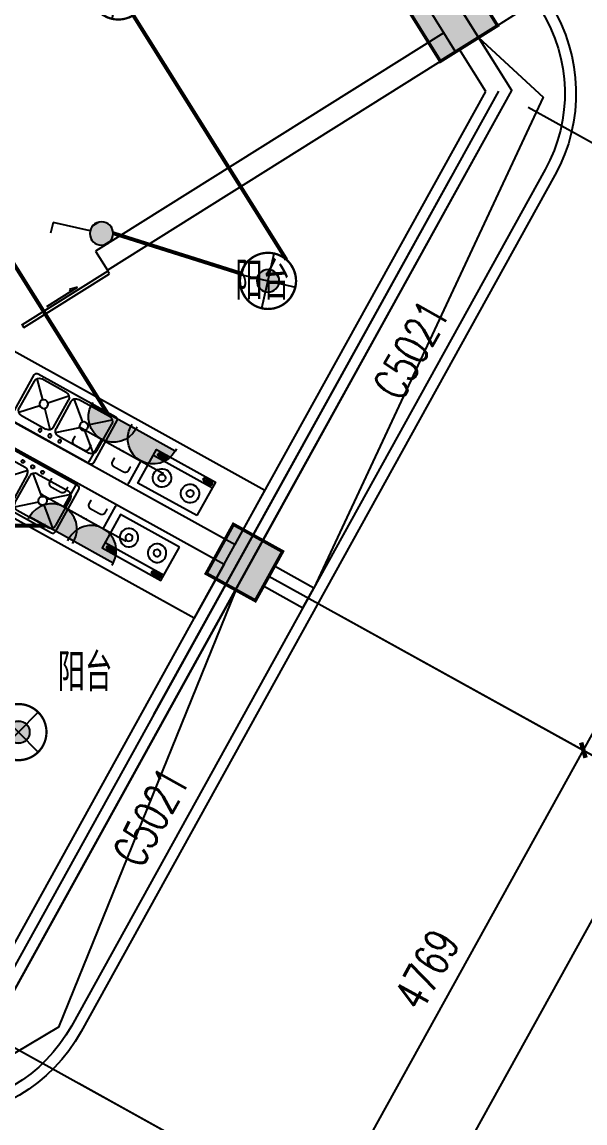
# Model space of a CAD drawing. Extents: x -9422388 to 15610651, y -1992469 to 953794.
# Drawn here: x -2704318 to -2699305, y -207191 to -197392 of the extents above; entities that cross this region are included whole.
import ezdxf
from ezdxf.enums import TextEntityAlignment as Align

# ---------------------------------------------------------------- set-up
doc = ezdxf.new("R2010")
doc.units = 0
doc.header["$LTSCALE"] = 1000
for name, color, linetype in [('C-KZ', 2, 'Continuous'), ('C-Z-HATCH', 253, 'Continuous'), ('EQUIP-插座', 3, 'Continuous'), ('EQUIP-照明', 3, 'Continuous'), ('TEL_TEXT', 7, 'Continuous'), ('WIRE-插座', 5, 'Continuous'), ('WIRE-照明', 1, 'Continuous'), ('厨具', 4, 'Continuous'), ('洁具', 253, 'Continuous')]:
    doc.layers.add(name, color=color, linetype=linetype)
doc.styles.add('_TCH_DIM', font='SIMPLEX', dxfattribs={"bigfont": 'GBCBIG'})
doc.styles.add('_TCH_DIM_T3', font='SIMPLEX', dxfattribs={"width": 0.705882, "bigfont": 'GBCBIG'})
doc.styles.add('_TEL_ATTDEF', font='GBENOR', dxfattribs={"width": 0.8, "height": 3, "bigfont": 'GBCBIG'})
doc.styles.add('_TEL_DIM', font='SIMPLEX', dxfattribs={"width": 0.8, "height": 3.5, "bigfont": 'HZTXT'})
doc.dimstyles.new('_TCH_ARCH&&100', dxfattribs={"dimtxt": 297.5, "dimasz": 100, "dimexe": 250, "dimexo": 300, "dimgap": 126.25, "dimtad": 1, "dimdec": 0, "dimzin": 0, "dimdsep": 46, "dimtxsty": '_TCH_DIM_T3', "dimblk": 'ARCHTICK', "dimcen": 0.09, "dimclrt": 7, "dimazin": 2, "dimtfac": 1, "dimtdec": 0, "dimtix": 1, "dimtmove": 2, "dimatfit": 3, "dimfxl": 0, "dimtolj": 1, "dimtzin": 0, "dimarcsym": 0})

# ---------------------------------------------------------------- blocks, each defined once
blk = doc.blocks.new('$plan$00002777')
at = {"layer": '厨具', "color": 0}
for p, q in [((-300, -284.3), (300, -284.3)), ((-267.4, -306.5), (-267.3, -318.2)), ((-256.9, -316), (-256.9, -332.6)), ((-192.3, -316), (-256.9, -316)), ((-256.9, -332.6), (-192.3, -332.6)), ((-192.3, -332.6), (-192.3, -316)), ((-175.6, -307.7), (-175.6, -318.2)), ((191.9, -307.7), (191.9, -318.2)), ((208.5, -316), (273.2, -316)), ((208.5, -332.6), (208.5, -316)), ((273.2, -332.6), (208.5, -332.6)), ((273.2, -316), (273.2, -332.6)), ((283.6, -306.5), (283.5, -318.2))]:
    blk.add_line(p, q, dxfattribs=at)
blk.add_lwpolyline([(300, 0), (-300, 0), (-300, -340), (300, -340)], close=True, dxfattribs=at)
for points in [[(-175.6, -307.7, 0.259034), (-177.5, -304.3, 0.076276), (-189.1, -299.3, 0.036515), (-202.6, -296.9, 0.026615), (-221.5, -295.9, 0.026615), (-240.3, -296.9, 0.036515), (-253.9, -299.3, 0.076276), (-265.4, -304.3, 0.259034), (-267.3, -307.7, 0.078462), (-267.1, -308.9, 0.056762)], [(-175.6, -318.2, 0.259034), (-177.5, -314.8, 0.076276), (-189.1, -309.9, 0.036515), (-202.6, -307.4, 0.026615), (-221.5, -306.4, 0.026615), (-240.3, -307.4, 0.036515), (-253.9, -309.9, 0.076276), (-265.4, -314.8, 0.259034), (-267.3, -318.2, 0.259034), (-265.4, -321.6, 0.056762), (-256.9, -325.6, 0.036515)], [(-192.3, -327.3, 0.008736), (-189.1, -326.6, 0.076276), (-177.5, -321.6, 0.259034), (-175.6, -318.2, 0.259034)], [(191.9, -307.7, -0.259034), (193.8, -304.3, -0.076276), (205.3, -299.3, -0.036515), (218.8, -296.9, -0.026615), (237.7, -295.9, -0.026615), (256.5, -296.9, -0.036515), (270.1, -299.3, -0.076276), (281.6, -304.3, -0.259034), (283.5, -307.7, -0.078462), (283.3, -308.9, -0.056762)], [(191.9, -318.2, -0.259034), (193.8, -314.8, -0.076276), (205.3, -309.9, -0.036515), (218.8, -307.4, -0.026615), (237.7, -306.4, -0.026615), (256.5, -307.4, -0.036515), (270.1, -309.9, -0.076276), (281.6, -314.8, -0.259034), (283.5, -318.2, -0.259034), (281.6, -321.6, -0.056762), (273.2, -325.6, -0.036515)], [(208.5, -327.3, -0.008736), (205.3, -326.6, -0.076276), (193.8, -321.6, -0.259034), (191.9, -318.2, -0.259034)]]:
    blk.add_lwpolyline(points, format="xyb", dxfattribs=at)
for centre, radius, start, end in [((-135, -143), 82.5, 0.96398, 0), ((151.2, -143), 82.5, 180, 179.03602), ((-135, -143), 31.6, 0.65318, 0), ((151.2, -143), 31.6, 180, 179.34682)]:
    blk.add_arc(centre, radius, start, end, dxfattribs=at)
blk = doc.blocks.new('$plan$00002763')
at = {"layer": '洁具', "color": 0}
for p, q in [((-380.9, -97.5), (-246.3, -240.8)), ((-345, -82.5), (-95, -82.5)), ((-59.1, -97.5), (-193.7, -240.8)), ((-5.9, -97.5), (161.2, -240.8)), ((30, -82.5), (345, -82.5)), ((380.9, -97.5), (213.8, -240.8)), ((-395, -405.5), (-395, -132.2)), ((-45, -132.2), (-45, -405.5)), ((-20, -405.5), (-20, -132.2)), ((395, -132.2), (395, -405.5)), ((-246.3, -296.8), (-380.9, -440.1)), ((-193.7, -296.8), (-59.1, -440.1)), ((161.2, -296.8), (-5.9, -440.1)), ((213.8, -296.8), (380.9, -440.1)), ((-95, -455.2), (-345, -455.2)), ((345, -455.2), (30, -455.2))]:
    blk.add_line(p, q, dxfattribs=at)
blk.add_lwpolyline([(-420, -24.8), (-420, -455.2, 0.200464), (-412.7, -472.8, 0.197353), (-395, -480), (395, -480, 0.19737), (412.7, -472.8, 0.200447), (420, -455.2), (420, -24.8, 0.200464), (412.7, -7.2, 0.197353), (395, 0), (-395, 0, 0.19737), (-412.7, -7.2, 0.200447), (-420, -24.8)], format="xyb", close=True, dxfattribs=at)
for centre, major_axis, start_param, end_param in [((-345, -132.2), (-50, 0), -1.570796, 0), ((-135.7, -48.3), (-14.2, 0), 3.141593, 9.424778), ((-95, -132.2), (-50, 0), 3.141593, 4.712389), ((-35.7, -48.3), (-15.1, 0), 3.141593, 9.424778), ((30, -132.2), (-50, 0), -1.570796, 0), ((64.3, -48.3), (-14.2, 0), 3.141593, 9.424778), ((345, -132.2), (-50, 0), 3.141593, 4.712389), ((-220, -268.8), (-38.6, 0), 3.141593, 9.424778), ((187.5, -268.8), (-38.6, 0), 3.141593, 9.424778), ((-345, -405.5), (50, 0), 3.141593, 4.712389), ((-95, -405.5), (50, 0), 4.712389, 6.283185), ((30, -405.5), (50, 0), 3.141593, 4.712389), ((345, -405.5), (50, 0), 4.712389, 6.283185)]:
    blk.add_ellipse(centre, major_axis=major_axis, ratio=0.9938, start_param=start_param, end_param=end_param, dxfattribs=at)
blk = doc.blocks.new('宿舍楼柱网1')
at = {"layer": 'C-Z-HATCH'}
h = blk.add_hatch(color=0, dxfattribs=at)
h.dxf.hatch_style = 1
h.paths.add_polyline_path([(659156.4, 146135.5), (659665.2, 146453.4), (659400.3, 146877.5), (658891.5, 146559.5)])
h = blk.add_hatch(color=0, dxfattribs=at)
h.dxf.hatch_style = 1
h.paths.add_polyline_path([(657508.5, 141334.9), (657750.6, 141772.4), (657313.2, 142014.5), (657071.1, 141577)])
at = {"layer": 'C-KZ', "color": 0, "const_width": 30}
for points in [[(659156.4, 146135.5), (659665.2, 146453.4), (659400.3, 146877.5), (658891.5, 146559.5), (659156.4, 146135.5)], [(657508.5, 141334.9), (657750.6, 141772.4), (657313.2, 142014.5), (657071.1, 141577), (657508.5, 141334.9)]]:
    blk.add_lwpolyline(points, dxfattribs=at)
blk = doc.blocks.new('_ArchTick')
at = {"color": 0, "linetype": 'ByBlock', "const_width": 0.4}
blk.add_lwpolyline([(-0.5, -0.5), (0.5, 0.5)], dxfattribs=at)
blk = doc.blocks.new('*D2933')
at = {"color": 0, "lineweight": -2, "transparency": 16777216}
for p, q in [((1649021.5, -194365.2), (1652040.1, -196035.7)), ((1649512.1, -200087.3), (1651821.3, -195914.7)), ((1646712.3, -198537.8), (1649730.9, -200208.4))]:
    blk.add_line(p, q, dxfattribs=at)
at = {"layer": 'Defpoints', "color": 0, "transparency": 16777216}
for p in [(1648759, -194219.9), (1651821.3, -195914.7), (1646449.8, -198392.6)]:
    blk.add_point(p, dxfattribs=at)
at = {"color": 0, "lineweight": -2, "transparency": 16777216, "xscale": 100, "yscale": 100, "zscale": 100}
for p, rotation in [((1651821.3, -195914.7), 61.03914883823066), ((1649512.1, -200087.3), 241.0391488382307)]:
    blk.add_blockref('_ArchTick', p, dxfattribs=dict(at, rotation=rotation))
at = {"color": 7, "transparency": 16777216, "insert": (1650426.1, -197867.8), "char_height": 297.5, "attachment_point": 5, "rotation": 61.03915, "style": '_TCH_DIM_T3'}
blk.add_mtext('\\A1;4769', dxfattribs=at)
blk = doc.blocks.new('*D2934')
at = {"color": 0, "lineweight": -2, "transparency": 16777216}
for p, q in [((1651330.7, -190192.6), (1654349.3, -191863.1)), ((1651821.3, -195914.7), (1654130.5, -191742.1)), ((1649021.5, -194365.2), (1652040.1, -196035.7))]:
    blk.add_line(p, q, dxfattribs=at)
at = {"layer": 'Defpoints', "color": 0, "transparency": 16777216}
for p in [(1651068.2, -190047.3), (1654130.5, -191742.1), (1648759, -194219.9)]:
    blk.add_point(p, dxfattribs=at)
at = {"color": 0, "lineweight": -2, "transparency": 16777216, "xscale": 100, "yscale": 100, "zscale": 100}
for p, rotation in [((1654130.5, -191742.1), 61.03914883823244), ((1651821.3, -195914.7), 241.0391488382324)]:
    blk.add_blockref('_ArchTick', p, dxfattribs=dict(at, rotation=rotation))
at = {"color": 7, "transparency": 16777216, "insert": (1652735.3, -193695.2), "char_height": 297.5, "attachment_point": 5, "rotation": 61.03915, "style": '_TCH_DIM_T3'}
blk.add_mtext('\\A1;4769', dxfattribs=at)
blk = doc.blocks.new('*D2935')
at = {"color": 0, "lineweight": -2, "transparency": 16777216}
for p, q in [((1651330.7, -190192.6), (1655049.2, -192250.5)), ((1650212.1, -200474.7), (1654830.5, -192129.4)), ((1646712.3, -198537.8), (1650430.8, -200595.7))]:
    blk.add_line(p, q, dxfattribs=at)
at = {"layer": 'Defpoints', "color": 0, "transparency": 16777216}
for p in [(1651068.2, -190047.3), (1654830.5, -192129.4), (1646449.8, -198392.6)]:
    blk.add_point(p, dxfattribs=at)
at = {"color": 0, "lineweight": -2, "transparency": 16777216, "xscale": 100, "yscale": 100, "zscale": 100}
for p, rotation in [((1654830.5, -192129.4), 61.0391488381117), ((1650212.1, -200474.7), 241.0391488381117)]:
    blk.add_blockref('_ArchTick', p, dxfattribs=dict(at, rotation=rotation))
at = {"color": 7, "transparency": 16777216, "insert": (1652280.7, -196168.9), "char_height": 297.5, "attachment_point": 5, "rotation": 61.03915, "style": '_TCH_DIM_T3'}
blk.add_mtext('\\A1;9538', dxfattribs=at)
blk = doc.blocks.new('*D2944')
at = {"color": 0, "lineweight": -2, "transparency": 16777216}
for p, q in [((1651851.1, -188848.5), (1653927, -187547.4)), ((1653715.2, -187680.2), (1653662.1, -187595.4)), ((1653715.2, -187680.2), (1654033.8, -188188.5)), ((1652169.7, -189356.9), (1654245.7, -188055.8)), ((1654033.8, -188188.5), (1654087, -188273.3))]:
    blk.add_line(p, q, dxfattribs=at)
at = {"layer": 'Defpoints', "color": 0, "transparency": 16777216}
for p in [(1654033.8, -188188.5), (1651596.9, -189007.8), (1651915.5, -189516.2)]:
    blk.add_point(p, dxfattribs=at)
at = {"color": 0, "lineweight": -2, "transparency": 16777216, "xscale": 100, "yscale": 100, "zscale": 100}
for p, rotation in [((1653715.2, -187680.2), 302.0782976762146), ((1654033.8, -188188.5), 122.0782976762145)]:
    blk.add_blockref('_ArchTick', p, dxfattribs=dict(at, rotation=rotation))
at = {"color": 7, "transparency": 16777216, "insert": (1654107.5, -187788.3), "char_height": 297.5, "attachment_point": 5, "rotation": 302.0783, "style": '_TCH_DIM_T3'}
blk.add_mtext('\\A1;600', dxfattribs=at)
blk = doc.blocks.new('$equip$00002828')
for p, q in [((0.354, 0.354), (-0.354, -0.354)), ((-0.354, 0.354), (0.354, -0.354))]:
    blk.add_line(p, q)
at = {"const_width": 0.04}
blk.add_lwpolyline([(0.5, 0, -1), (-0.5, 0, -1), (0.5, 0, 1)], format="xyb", dxfattribs=at)
for radius in [0.5, 0.2]:
    blk.add_circle((0, 0), radius)
for p in [(0, 0.5), (-0.5, 0), (0.5, 0), (0, -0.5)]:
    blk.add_point(p)
for points in [[(0, 0.2), (0, 0.2), (-0.1, 0.173), (0.1, 0.173)], [(-0.173, 0.1), (0.173, 0.1), (-0.2, 0), (0.2, 0)], [(-0.173, -0.1), (0.173, -0.1), (-0.2, 0), (0.2, 0)], [(-0.1, 0.173), (0.1, 0.173), (-0.173, 0.1), (0.173, 0.1)], [(-0.1, -0.173), (0.1, -0.173), (-0.173, -0.1), (0.173, -0.1)], [(0, -0.2), (0, -0.2), (-0.1, -0.173), (0.1, -0.173)]]:
    blk.add_solid(points)
at = {"color": 7, "style": '_TEL_DIM', "flags": 1}
for tag in ['A', 'REMARK']:
    blk.add_attdef(tag, text='', height=0.00002, dxfattribs=at).set_placement((0, 0), align=Align.MIDDLE_CENTER)
blk = doc.blocks.new('$equip$00001764')
for p, q in [((-0.5, 1.05), (-0.5, 1)), ((-0.5, 1), (0.5, 1)), ((0.5, 1.05), (0.5, 1)), ((0.5, 0.5), (-0.5, 0.5)), ((0, 0.5), (0, 0))]:
    blk.add_line(p, q)
blk.add_arc((0, 1), 0.5, 180, 0)
for p in [(-0.5, 0.5), (0.5, 0.5), (0, 0)]:
    blk.add_point(p)
for points in [[(0.433, 0.75), (-0.433, 0.75), (0.5, 1), (-0.5, 1)], [(0.25, 0.567), (-0.25, 0.567), (0.433, 0.75), (-0.433, 0.75)], [(0, 0.5), (0, 0.5), (0.25, 0.567), (-0.25, 0.567)]]:
    blk.add_solid(points)
at = {"color": 7, "style": '_TEL_DIM'}
blk.add_attdef('$TEXT$', text='', height=0.4, dxfattribs=at).set_placement((0.303, 0.211), align=Align.MIDDLE_CENTER)
at = {"color": 7, "style": '_TEL_DIM', "flags": 1}
blk.add_attdef('A', text='', height=0.00002, dxfattribs=at).set_placement((0, 0), align=Align.MIDDLE_CENTER)
blk = doc.blocks.new('$equip$00002539')
for p, q in [((-0.354, 0.354), (0.354, -0.354)), ((0.354, 0.354), (-0.354, -0.354))]:
    blk.add_line(p, q)
at = {"const_width": 0.04}
blk.add_lwpolyline([(-0.5, 0, 1), (0.5, 0, 1), (-0.5, 0, 0.911406)], format="xyb", dxfattribs=at)
blk.add_circle((0, 0), 0.5)
for p in [(0, 0.5), (-0.5, 0), (0.5, 0), (0, -0.5)]:
    blk.add_point(p)
at = {"color": 7, "style": '_TEL_DIM', "flags": 1}
blk.add_attdef('A', text='', height=0.00002, dxfattribs=at).set_placement((0, 0), align=Align.MIDDLE_CENTER)
blk = doc.blocks.new('$equip$00001962')
for p, q in [((0.147, 0.356), (0.625, 0.833)), ((0.625, 0.833), (0.766, 0.692))]:
    blk.add_line(p, q)
blk.add_circle((0, 0.208), 0.208)
for p in [(0, 0.417), (-0.208, 0.208), (0.208, 0.208), (0, 0)]:
    blk.add_point(p)
for points in [[(0, 0.417), (0, 0.417), (-0.104, 0.389), (0.104, 0.389)], [(-0.18, 0.313), (0.18, 0.313), (-0.208, 0.208), (0.208, 0.208)], [(-0.18, 0.104), (0.18, 0.104), (-0.208, 0.208), (0.208, 0.208)], [(-0.104, 0.389), (0.104, 0.389), (-0.18, 0.313), (0.18, 0.313)], [(-0.104, 0.028), (0.104, 0.028), (-0.18, 0.104), (0.18, 0.104)], [(0, 0), (0, 0), (-0.104, 0.028), (0.104, 0.028)]]:
    blk.add_solid(points)
at = {"layer": 'TEL_TEXT', "style": '_TEL_DIM', "flags": 1}
blk.add_attdef('A', text='', height=0.00002, dxfattribs=at).set_placement((0, 0), align=Align.MIDDLE_CENTER)
blk = doc.blocks.new('542523')
at = {"color": 8}
for p, q in [((1650887.4, -189570.6), (1650621.9, -189146.9)), ((1650418.5, -189274.3), (1650684, -189698)), ((1650577.8, -189528.5), (1647476.7, -191472.3)), ((1650684, -189698), (1650577.8, -189528.5)), ((1650684, -189698), (1650887.4, -189570.6)), ((1651184.3, -190044.2), (1650887.4, -189570.6)), ((1647582.9, -191641.7), (1650684, -189698)), ((1650952.2, -190050.5), (1650717.9, -189676.8)), ((1648671.5, -194171.5), (1650952.2, -190050.5)), ((1648846.5, -194268.4), (1651184.3, -190044.2)), ((1647476.7, -191472.3), (1647582.9, -191641.7)), ((1646402, -192801.3), (1648719.9, -194084)), ((1646305.2, -192976.2), (1648623.1, -194259)), ((1646390.9, -198292.6), (1648671.5, -194171.5)), ((1646508.8, -198492.6), (1648846.5, -194268.4)), ((1649637.7, -194706.2), (1653133.8, -196641)), ((1647328.5, -198878.9), (1650824.6, -200813.6))]:
    blk.add_line(p, q, dxfattribs=at)
at = {"color": 8, "extrusion": (0, 0, -1)}
for p, q in [((1647587.7, -191649.4), (1646825.1, -192127.3)), ((1646840.1, -192151.3), (1647602.7, -191673.4)), ((1647582.9, -191641.7), (1647587.7, -191649.4)), ((1647602.7, -191673.4), (1647587.7, -191649.4)), ((1647042.4, -191965.7), (1647315.7, -191794.4)), ((1647315.7, -191794.4), (1647246, -191815.3)), ((1647246, -191815.3), (1647256.3, -191831.7)), ((1646820.3, -192119.7), (1646825.1, -192127.3)), ((1646825.1, -192127.3), (1646840.1, -192151.3))]:
    blk.add_line(p, q, dxfattribs=at)
at = {"color": 8}
for points in [[(1629019.7, -172945.8), (1629019.7, -172945.8, -0.414214), (1629241, -171980.9), (1636189.1, -167626.1, -0.414214), (1638256.7, -168100.5), (1651526.9, -189272.8, -0.272815), (1651568.4, -190795.7), (1647349.6, -198418.9, -0.272815), (1646037.2, -199192.6), (1580429.8, -199192.6, -0.414213), (1578829.8, -197592.6), (1578829.8, -189492.6, -0.414214), (1579529.8, -188792.6), (1579529.8, -188792.6)], [(1629104.4, -172892.7), (1629104.4, -172892.7, -0.414214), (1629294.2, -172065.7), (1636242.2, -167710.8, -0.414214), (1638172, -168153.6), (1651442.2, -189325.9, -0.272815), (1651480.9, -190747.3), (1647262.1, -198370.5, -0.272815), (1646037.2, -199092.6), (1623049.8, -199092.6)]]:
    blk.add_lwpolyline(points, format="xyb", dxfattribs=at)
for points in [[(1593929.8, -190892.6), (1593929.8, -198492.6), (1646508.8, -198492.6), (1651184.3, -190044.2), (1637238.7, -167794.3), (1630799.1, -171830.5), (1641151.3, -188347.3), (1639742.7, -190892.6)], [(1651395.8, -189251.9), (1651289.6, -189082.4), (1650950.7, -189294.9), (1651056.9, -189464.3)], [(1648719.9, -194084), (1648986.3, -193602.8), (1646668.9, -192319.7), (1646402.5, -192800.8)], [(1648623, -194259), (1648356.8, -194740.3), (1646038.9, -193458.1), (1646305.1, -192976.8)], [(1649323.1, -194646.4), (1649419.9, -194471.4), (1649069.9, -194277.7), (1648973.1, -194452.7)]]:
    blk.add_lwpolyline(points, close=True, dxfattribs=at)
for points in [[(1650887.8, -189571.2), (1651462.1, -190101.8), (1649419.9, -194471.4)], [(1646449.8, -198392.6), (1651068.2, -190047.3)], [(1647997.2, -195596.5), (1650641.3, -190818.8)], [(1648725.5, -194487.1), (1647147.6, -198379.3), (1645949.8, -199092.6)]]:
    blk.add_lwpolyline(points, dxfattribs=at)
blk.add_blockref('宿舍楼柱网1', (991391.9, -335918.9), dxfattribs=at)
at = {"color": 8, "yscale": -0.9999999999999998, "rotation": 331.0257147461484}
for name, p in [('$plan$00002763', (1647079.1, -193175.5)), ('$plan$00002777', (1648117.6, -193681.7))]:
    blk.add_blockref(name, p, dxfattribs=at)
at = {"color": 8, "rotation": 331.0529006001123}
for name, p in [('$plan$00002763', (1646972.5, -193368.1)), ('$plan$00002777', (1647962.3, -193962.3))]:
    blk.add_blockref(name, p, dxfattribs=at)
at = {"color": 8, "style": '_TCH_DIM'}
for p in [(1648722.7, -191906), (1647141, -195389.8)]:
    blk.add_text('阳台', height=337.59, dxfattribs=at).set_placement(p)
at = {"color": 8, "style": '_TCH_DIM', "width": 0.705882}
for p in [(1650197.3, -192820), (1647880.2, -196977.7)]:
    blk.add_text('C5021', height=297.5, rotation=60.87974, dxfattribs=at).set_placement(p)
at = {"color": 8}
for p1, p2, distance, picture, middle in [((1651596.9, -189007.8), (1651915.5, -189516.2), 2500, '*D2944', (1654107.5, -187788.3)), ((1646449.8, -198392.6), (1651068.2, -190047.3), -4300, '*D2935', (1652280.7, -196168.9)), ((1648759, -194219.9), (1651068.2, -190047.3), -3500, '*D2934', (1652735.3, -193695.2)), ((1646449.8, -198392.6), (1648759, -194219.9), -3500, '*D2933', (1650426.1, -197867.8))]:
    dim = blk.add_aligned_dim(p1=p1, p2=p2, distance=distance, dimstyle='_TCH_ARCH&&100', dxfattribs=at)
    dim.commit()
    dim.dimension.update_dxf_attribs({"geometry": picture, "text_midpoint": middle})

msp = doc.modelspace()

# ---------------------------------------------------------------- linework, layer by layer
at = {"layer": 'WIRE-插座', "linetype": 'Continuous', "const_width": 35}
for points in [[(-2705656.58464, -197525.22031), (-2703554.89929, -200878.37333)], [(-2708063.94713, -201875.25266), (-2704106.58482, -201875.25266)]]:
    msp.add_lwpolyline(points, dxfattribs=at)
at = {"layer": 'WIRE-照明', "linetype": 'Continuous', "const_width": 35}
for points in [[(-2703327.91705, -197331.64447), (-2701964.69714, -199506.60608)], [(-2703506.52425, -199271.67453), (-2702369.11301, -199630.46736)]]:
    msp.add_lwpolyline(points, dxfattribs=at)

# ---------------------------------------------------------------- block references
msp.add_blockref('542523', (-4351141.06824, -7958.61085))
at = {"layer": 'EQUIP-插座'}
ref = msp.add_blockref('$equip$00001764', (-2703719.96016, -201301.35683), dxfattribs=dict(at, xscale=-449.9999999999997, yscale=449.9999999999998, zscale=449.9999999999997, rotation=331.025714746146))
ref.add_attrib('$TEXT$', 'C', dxfattribs={"layer": '0', "color": 7, "height": 180, "rotation": 61.025714745, "style": '_TEL_ATTDEF'}).set_placement((-2703793.26778, -201152.21971), align=Align.MIDDLE_CENTER)
ref = msp.add_blockref('$equip$00001764', (-2703369.5713, -201495.33495), dxfattribs=dict(at, xscale=-450.0000000000001, yscale=450.0000000000001, zscale=450, rotation=331.025714746146))
ref.add_attrib('$TEXT$', 'C', dxfattribs={"layer": '0', "color": 7, "height": 180, "rotation": 61.02571475, "style": '_TEL_ATTDEF'}).set_placement((-2703442.87893, -201346.19783), align=Align.MIDDLE_CENTER)
ref = msp.add_blockref('$equip$00001764', (-2703835.84327, -201510.75417), dxfattribs=dict(at, xscale=449.9999999999997, yscale=449.9999999999997, zscale=449.9999999999997, rotation=151.0529006001246))
ref.add_attrib('$TEXT$', 'C', dxfattribs={"layer": '0', "color": 7, "height": 180, "rotation": 61.052900602, "style": '_TEL_ATTDEF'}).set_placement((-2704001.14255, -201527.84324), align=Align.MIDDLE_CENTER)
ref = msp.add_blockref('$equip$00001764', (-2703485.39635, -201704.62736), dxfattribs=dict(at, xscale=449.9999999999999, yscale=449.9999999999999, zscale=449.9999999999999, rotation=151.0529006001246))
ref.add_attrib('$TEXT$', 'C', dxfattribs={"layer": '0', "color": 7, "height": 180, "rotation": 61.0529006, "style": '_TEL_ATTDEF'}).set_placement((-2703650.69564, -201721.71643), align=Align.MIDDLE_CENTER)
at = {"layer": 'EQUIP-照明'}
for name, p, xscale, yscale, zscale, rotation in [('$equip$00002539', (-2703460.68765, -197119.81442), -500.0000000000001, 500.0000000000001, 500, 122.0786153462705), ('$equip$00001962', (-2703555.33846, -199362.49373), -500.0000000000002, 500.0000000000003, 500.0000000000002, 32.0786153462705), ('$equip$00002828', (-2702127.86042, -199696.02029), -500.0000000000001, 500.0000000000001, 500, 122.0786153462705)]:
    msp.add_blockref(name, p, dxfattribs=dict(at, xscale=xscale, yscale=yscale, zscale=zscale, rotation=rotation))
at = {"layer": 'EQUIP-照明', "xscale": 500, "yscale": 500, "zscale": 500}
msp.add_blockref('$equip$00002828', (-2704350.54125, -203712.33836), dxfattribs=at)

doc.saveas('drawing.dxf')
